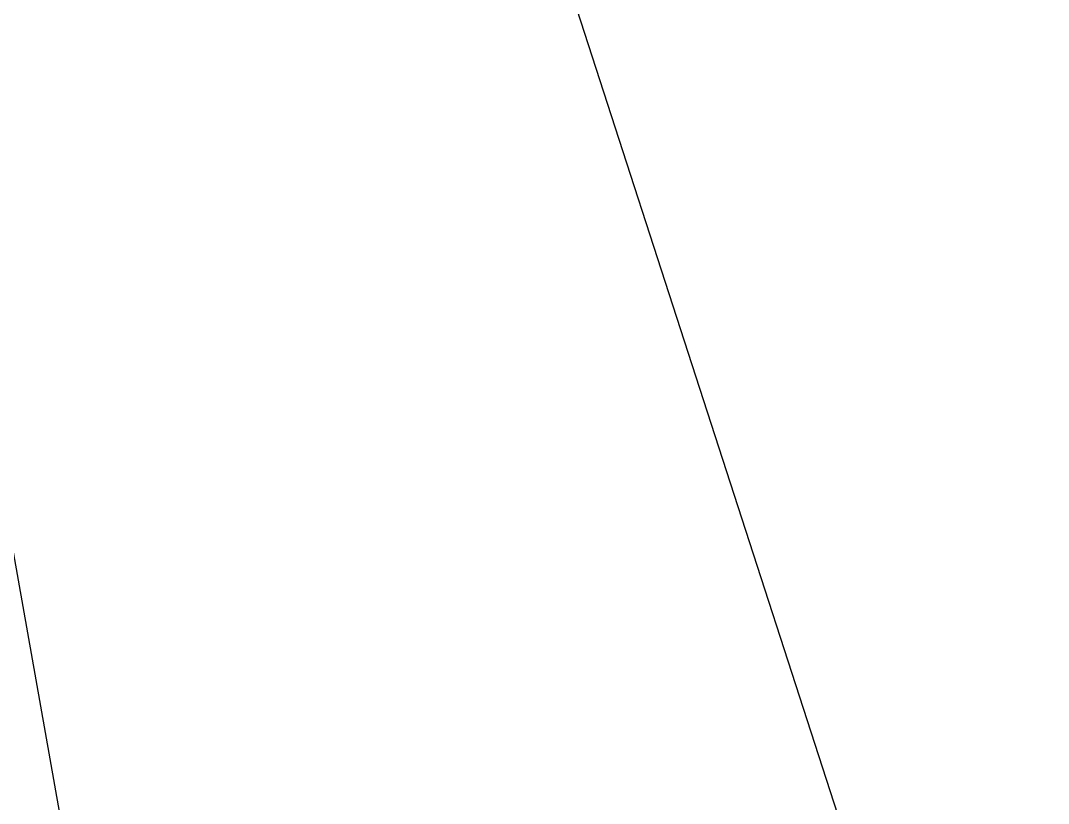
# Model space of a CAD drawing. Header units: millimetres. Extents: x -65527 to 8894748, y -37603 to 223697.
# Drawn here: x -29287.51 to -29281.71, y 101515.38 to 101519.8 of the extents above; entities that cross this region are included whole.
import ezdxf

# ---------------------------------------------------------------- set-up
doc = ezdxf.new("R2010")
doc.units = ezdxf.units.MM
doc.header["$LTSCALE"] = 10
doc.layers.add('АР_Колонны', color=5, linetype='Continuous', lineweight=30)
doc.layers.add('АР_Колонны Штрих', color=250, linetype='Continuous', lineweight=5)
doc.layers.add('Архитектура', color=251, linetype='Continuous')

# ---------------------------------------------------------------- blocks, each defined once
blk = doc.blocks.new('A$Cb1ac1438')
at = {"layer": 'АР_Колонны Штрих', "ltscale": 100}
h = blk.add_hatch(dxfattribs=at)
h.set_pattern_fill('ANSI35', color=256, scale=500, angle=-72.06454)
h.set_pattern_definition([(332.935457, (-256735.91, 917047.48), (56.87424, 111.311818), []), (332.935457, (-256708.7, 916963.39), (56.87424, 111.311818), [156.25, -31.25, 0, -31.25])])
h.paths.add_polyline_path([(173.2168, -6154.5286), (50.0387, -5773.967), (-330.5229, -5897.1452), (-207.3448, -6277.7068)])
at = {"layer": 'АР_Колонны', "ltscale": 100}
blk.add_lwpolyline([(50.0387, -5773.967), (173.2168, -6154.5286), (-207.3448, -6277.7068), (-330.5229, -5897.1452)], close=True, dxfattribs=at)

msp = doc.modelspace()

# ---------------------------------------------------------------- linework, layer by layer
at = {"layer": 'Архитектура', "lineweight": 25, "transparency": 33554684}
msp.add_lwpolyline([(-29281.9018, 101484.8958), (-29287.6862, 101517.5319, 0.523933), (-29288.1031, 101517.7884), (-29289.1836, 101517.5969), (-29296.2666, 101516.3415), (-29297.347, 101516.15, 0.523933), (-29297.6504, 101515.7659), (-29291.8661, 101483.1297, 0.414326)], format="xyb", dxfattribs=at)
msp.add_lwpolyline([(-29281.9018, 101484.8958), (-29287.6862, 101517.5319, 0.523933), (-29288.1031, 101517.7884), (-29289.1836, 101517.5969), (-29296.2666, 101516.3415), (-29297.347, 101516.15, 0.523933), (-29297.6504, 101515.7659), (-29291.8661, 101483.1297, 0.414326)], format="xyb", dxfattribs=at)
msp.add_lwpolyline([(-29281.9018, 101484.8958), (-29287.6862, 101517.5319, 0.523933), (-29288.1031, 101517.7884), (-29289.1836, 101517.5969), (-29296.2666, 101516.3415), (-29297.347, 101516.15, 0.523933), (-29297.6504, 101515.7659), (-29291.8661, 101483.1297, 0.414326)], format="xyb", dxfattribs=at)
msp.add_lwpolyline([(-29281.9018, 101484.8958), (-29287.6862, 101517.5319, 0.523933), (-29288.1031, 101517.7884), (-29289.1836, 101517.5969), (-29296.2666, 101516.3415), (-29297.347, 101516.15, 0.523933), (-29297.6504, 101515.7659), (-29291.8661, 101483.1297, 0.414326)], format="xyb", dxfattribs=at)
msp.add_lwpolyline([(-29281.9018, 101484.8958), (-29287.6862, 101517.5319, 0.523933), (-29288.1031, 101517.7884), (-29289.1836, 101517.5969), (-29296.2666, 101516.3415), (-29297.347, 101516.15, 0.523933), (-29297.6504, 101515.7659), (-29291.8661, 101483.1297, 0.414326)], format="xyb", dxfattribs=at)
msp.add_lwpolyline([(-29281.9018, 101484.8958), (-29287.6862, 101517.5319, 0.523933), (-29288.1031, 101517.7884), (-29289.1836, 101517.5969), (-29296.2666, 101516.3415), (-29297.347, 101516.15, 0.523933), (-29297.6504, 101515.7659), (-29291.8661, 101483.1297, 0.414326)], format="xyb", dxfattribs=at)
msp.add_lwpolyline([(-29281.9018, 101484.8958), (-29287.6862, 101517.5319, 0.523933), (-29288.1031, 101517.7884), (-29289.1836, 101517.5969), (-29296.2666, 101516.3415), (-29297.347, 101516.15, 0.523933), (-29297.6504, 101515.7659), (-29291.8661, 101483.1297, 0.414326)], format="xyb", dxfattribs=at)
msp.add_lwpolyline([(-29281.9018, 101484.8958), (-29287.6862, 101517.5319, 0.523933), (-29288.1031, 101517.7884), (-29289.1836, 101517.5969), (-29296.2666, 101516.3415), (-29297.347, 101516.15, 0.523933), (-29297.6504, 101515.7659), (-29291.8661, 101483.1297, 0.414326)], format="xyb", dxfattribs=at)
msp.add_lwpolyline([(-29281.9018, 101484.8958), (-29287.6862, 101517.5319, 0.523933), (-29288.1031, 101517.7884), (-29289.1836, 101517.5969), (-29296.2666, 101516.3415), (-29297.347, 101516.15, 0.523933), (-29297.6504, 101515.7659), (-29291.8661, 101483.1297, 0.414326)], format="xyb", dxfattribs=at)
msp.add_lwpolyline([(-29281.9018, 101484.8958), (-29287.6862, 101517.5319, 0.523933), (-29288.1031, 101517.7884), (-29289.1836, 101517.5969), (-29296.2666, 101516.3415), (-29297.347, 101516.15, 0.523933), (-29297.6504, 101515.7659), (-29291.8661, 101483.1297, 0.414326)], format="xyb", dxfattribs=at)
msp.add_lwpolyline([(-29281.9018, 101484.8958), (-29287.6862, 101517.5319, 0.523933), (-29288.1031, 101517.7884), (-29289.1836, 101517.5969), (-29296.2666, 101516.3415), (-29297.347, 101516.15, 0.523933), (-29297.6504, 101515.7659), (-29291.8661, 101483.1297, 0.414326)], format="xyb", dxfattribs=at)
msp.add_lwpolyline([(-29281.9018, 101484.8958), (-29287.6862, 101517.5319, 0.523933), (-29288.1031, 101517.7884), (-29289.1836, 101517.5969), (-29296.2666, 101516.3415), (-29297.347, 101516.15, 0.523933), (-29297.6504, 101515.7659), (-29291.8661, 101483.1297, 0.414326)], format="xyb", dxfattribs=at)
msp.add_lwpolyline([(-29281.9018, 101484.8958), (-29287.6862, 101517.5319, 0.523933), (-29288.1031, 101517.7884), (-29289.1836, 101517.5969), (-29296.2666, 101516.3415), (-29297.347, 101516.15, 0.523933), (-29297.6504, 101515.7659), (-29291.8661, 101483.1297, 0.414326)], format="xyb", dxfattribs=at)
msp.add_lwpolyline([(-29281.9018, 101484.8958), (-29287.6862, 101517.5319, 0.523933), (-29288.1031, 101517.7884), (-29289.1836, 101517.5969), (-29296.2666, 101516.3415), (-29297.347, 101516.15, 0.523933), (-29297.6504, 101515.7659), (-29291.8661, 101483.1297, 0.414326)], format="xyb", dxfattribs=at)
msp.add_lwpolyline([(-29281.9018, 101484.8958), (-29287.6862, 101517.5319, 0.523933), (-29288.1031, 101517.7884), (-29289.1836, 101517.5969), (-29296.2666, 101516.3415), (-29297.347, 101516.15, 0.523933), (-29297.6504, 101515.7659), (-29291.8661, 101483.1297, 0.414326)], format="xyb", dxfattribs=at)
msp.add_lwpolyline([(-29281.9018, 101484.8958), (-29287.6862, 101517.5319, 0.523933), (-29288.1031, 101517.7884), (-29289.1836, 101517.5969), (-29296.2666, 101516.3415), (-29297.347, 101516.15, 0.523933), (-29297.6504, 101515.7659), (-29291.8661, 101483.1297, 0.414326)], format="xyb", dxfattribs=at)
msp.add_lwpolyline([(-29281.9018, 101484.8958), (-29287.6862, 101517.5319, 0.523933), (-29288.1031, 101517.7884), (-29289.1836, 101517.5969), (-29296.2666, 101516.3415), (-29297.347, 101516.15, 0.523933), (-29297.6504, 101515.7659), (-29291.8661, 101483.1297, 0.414326)], format="xyb", dxfattribs=at)
msp.add_lwpolyline([(-29281.9018, 101484.8958), (-29287.6862, 101517.5319, 0.523933), (-29288.1031, 101517.7884), (-29289.1836, 101517.5969), (-29296.2666, 101516.3415), (-29297.347, 101516.15, 0.523933), (-29297.6504, 101515.7659), (-29291.8661, 101483.1297, 0.414326)], format="xyb", dxfattribs=at)
msp.add_lwpolyline([(-29281.9018, 101484.8958), (-29287.6862, 101517.5319, 0.523933), (-29288.1031, 101517.7884), (-29289.1836, 101517.5969), (-29296.2666, 101516.3415), (-29297.347, 101516.15, 0.523933), (-29297.6504, 101515.7659), (-29291.8661, 101483.1297, 0.414326)], format="xyb", dxfattribs=at)
msp.add_lwpolyline([(-29281.9018, 101484.8958), (-29287.6862, 101517.5319, 0.523933), (-29288.1031, 101517.7884), (-29289.1836, 101517.5969), (-29296.2666, 101516.3415), (-29297.347, 101516.15, 0.523933), (-29297.6504, 101515.7659), (-29291.8661, 101483.1297, 0.414326)], format="xyb", dxfattribs=at)
msp.add_lwpolyline([(-29281.9018, 101484.8958), (-29287.6862, 101517.5319, 0.523933), (-29288.1031, 101517.7884), (-29289.1836, 101517.5969), (-29296.2666, 101516.3415), (-29297.347, 101516.15, 0.523933), (-29297.6504, 101515.7659), (-29291.8661, 101483.1297, 0.414326)], format="xyb", dxfattribs=at)
msp.add_lwpolyline([(-29281.9018, 101484.8958), (-29287.6862, 101517.5319, 0.523933), (-29288.1031, 101517.7884), (-29289.1836, 101517.5969), (-29296.2666, 101516.3415), (-29297.347, 101516.15, 0.523933), (-29297.6504, 101515.7659), (-29291.8661, 101483.1297, 0.414326)], format="xyb", dxfattribs=at)
msp.add_lwpolyline([(-29281.9018, 101484.8958), (-29287.6862, 101517.5319, 0.523933), (-29288.1031, 101517.7884), (-29289.1836, 101517.5969), (-29296.2666, 101516.3415), (-29297.347, 101516.15, 0.523933), (-29297.6504, 101515.7659), (-29291.8661, 101483.1297, 0.414326)], format="xyb", dxfattribs=at)
msp.add_lwpolyline([(-29281.9018, 101484.8958), (-29287.6862, 101517.5319, 0.523933), (-29288.1031, 101517.7884), (-29289.1836, 101517.5969), (-29296.2666, 101516.3415), (-29297.347, 101516.15, 0.523933), (-29297.6504, 101515.7659), (-29291.8661, 101483.1297, 0.414326)], format="xyb", dxfattribs=at)
msp.add_lwpolyline([(-29281.9018, 101484.8958), (-29287.6862, 101517.5319, 0.523933), (-29288.1031, 101517.7884), (-29289.1836, 101517.5969), (-29296.2666, 101516.3415), (-29297.347, 101516.15, 0.523933), (-29297.6504, 101515.7659), (-29291.8661, 101483.1297, 0.414326)], format="xyb", dxfattribs=at)
msp.add_lwpolyline([(-29281.9018, 101484.8958), (-29287.6862, 101517.5319, 0.523933), (-29288.1031, 101517.7884), (-29289.1836, 101517.5969), (-29296.2666, 101516.3415), (-29297.347, 101516.15, 0.523933), (-29297.6504, 101515.7659), (-29291.8661, 101483.1297, 0.414326)], format="xyb", dxfattribs=at)
msp.add_lwpolyline([(-29281.9018, 101484.8958), (-29287.6862, 101517.5319, 0.523933), (-29288.1031, 101517.7884), (-29289.1836, 101517.5969), (-29296.2666, 101516.3415), (-29297.347, 101516.15, 0.523933), (-29297.6504, 101515.7659), (-29291.8661, 101483.1297, 0.414326)], format="xyb", dxfattribs=at)
msp.add_lwpolyline([(-29281.9018, 101484.8958), (-29287.6862, 101517.5319, 0.523933), (-29288.1031, 101517.7884), (-29289.1836, 101517.5969), (-29296.2666, 101516.3415), (-29297.347, 101516.15, 0.523933), (-29297.6504, 101515.7659), (-29291.8661, 101483.1297, 0.414326)], format="xyb", dxfattribs=at)
msp.add_lwpolyline([(-29281.9018, 101484.8958), (-29287.6862, 101517.5319, 0.523933), (-29288.1031, 101517.7884), (-29289.1836, 101517.5969), (-29296.2666, 101516.3415), (-29297.347, 101516.15, 0.523933), (-29297.6504, 101515.7659), (-29291.8661, 101483.1297, 0.414326)], format="xyb", dxfattribs=at)
msp.add_lwpolyline([(-29281.9018, 101484.8958), (-29287.6862, 101517.5319, 0.523933), (-29288.1031, 101517.7884), (-29289.1836, 101517.5969), (-29296.2666, 101516.3415), (-29297.347, 101516.15, 0.523933), (-29297.6504, 101515.7659), (-29291.8661, 101483.1297, 0.414326)], format="xyb", dxfattribs=at)
msp.add_lwpolyline([(-29281.9018, 101484.8958), (-29287.6862, 101517.5319, 0.523933), (-29288.1031, 101517.7884), (-29289.1836, 101517.5969), (-29296.2666, 101516.3415), (-29297.347, 101516.15, 0.523933), (-29297.6504, 101515.7659), (-29291.8661, 101483.1297, 0.414326)], format="xyb", dxfattribs=at)
msp.add_lwpolyline([(-29281.9018, 101484.8958), (-29287.6862, 101517.5319, 0.523933), (-29288.1031, 101517.7884), (-29289.1836, 101517.5969), (-29296.2666, 101516.3415), (-29297.347, 101516.15, 0.523933), (-29297.6504, 101515.7659), (-29291.8661, 101483.1297, 0.414326)], format="xyb", dxfattribs=at)
msp.add_lwpolyline([(-29281.9018, 101484.8958), (-29287.6862, 101517.5319, 0.523933), (-29288.1031, 101517.7884), (-29289.1836, 101517.5969), (-29296.2666, 101516.3415), (-29297.347, 101516.15, 0.523933), (-29297.6504, 101515.7659), (-29291.8661, 101483.1297, 0.414326)], format="xyb", dxfattribs=at)
msp.add_lwpolyline([(-29281.9018, 101484.8958), (-29287.6862, 101517.5319, 0.523933), (-29288.1031, 101517.7884), (-29289.1836, 101517.5969), (-29296.2666, 101516.3415), (-29297.347, 101516.15, 0.523933), (-29297.6504, 101515.7659), (-29291.8661, 101483.1297, 0.414326)], format="xyb", dxfattribs=at)
msp.add_lwpolyline([(-29281.9018, 101484.8958), (-29287.6862, 101517.5319, 0.523933), (-29288.1031, 101517.7884), (-29289.1836, 101517.5969), (-29296.2666, 101516.3415), (-29297.347, 101516.15, 0.523933), (-29297.6504, 101515.7659), (-29291.8661, 101483.1297, 0.414326)], format="xyb", dxfattribs=at)
msp.add_lwpolyline([(-29281.9018, 101484.8958), (-29287.6862, 101517.5319, 0.523933), (-29288.1031, 101517.7884), (-29289.1836, 101517.5969), (-29296.2666, 101516.3415), (-29297.347, 101516.15, 0.523933), (-29297.6504, 101515.7659), (-29291.8661, 101483.1297, 0.414326)], format="xyb", dxfattribs=at)
msp.add_lwpolyline([(-29281.9018, 101484.8958), (-29287.6862, 101517.5319, 0.523933), (-29288.1031, 101517.7884), (-29289.1836, 101517.5969), (-29296.2666, 101516.3415), (-29297.347, 101516.15, 0.523933), (-29297.6504, 101515.7659), (-29291.8661, 101483.1297, 0.414326)], format="xyb", dxfattribs=at)
msp.add_lwpolyline([(-29281.9018, 101484.8958), (-29287.6862, 101517.5319, 0.523933), (-29288.1031, 101517.7884), (-29289.1836, 101517.5969), (-29296.2666, 101516.3415), (-29297.347, 101516.15, 0.523933), (-29297.6504, 101515.7659), (-29291.8661, 101483.1297, 0.414326)], format="xyb", dxfattribs=at)
msp.add_lwpolyline([(-29281.9018, 101484.8958), (-29287.6862, 101517.5319, 0.523933), (-29288.1031, 101517.7884), (-29289.1836, 101517.5969), (-29296.2666, 101516.3415), (-29297.347, 101516.15, 0.523933), (-29297.6504, 101515.7659), (-29291.8661, 101483.1297, 0.414326)], format="xyb", dxfattribs=at)
msp.add_lwpolyline([(-29281.9018, 101484.8958), (-29287.6862, 101517.5319, 0.523933), (-29288.1031, 101517.7884), (-29289.1836, 101517.5969), (-29296.2666, 101516.3415), (-29297.347, 101516.15, 0.523933), (-29297.6504, 101515.7659), (-29291.8661, 101483.1297, 0.414326)], format="xyb", dxfattribs=at)
msp.add_lwpolyline([(-29281.9018, 101484.8958), (-29287.6862, 101517.5319, 0.523933), (-29288.1031, 101517.7884), (-29289.1836, 101517.5969), (-29296.2666, 101516.3415), (-29297.347, 101516.15, 0.523933), (-29297.6504, 101515.7659), (-29291.8661, 101483.1297, 0.414326)], format="xyb", dxfattribs=at)
msp.add_lwpolyline([(-29281.9018, 101484.8958), (-29287.6862, 101517.5319, 0.523933), (-29288.1031, 101517.7884), (-29289.1836, 101517.5969), (-29296.2666, 101516.3415), (-29297.347, 101516.15, 0.523933), (-29297.6504, 101515.7659), (-29291.8661, 101483.1297, 0.414326)], format="xyb", dxfattribs=at)
msp.add_lwpolyline([(-29281.9018, 101484.8958), (-29287.6862, 101517.5319, 0.523933), (-29288.1031, 101517.7884), (-29289.1836, 101517.5969), (-29296.2666, 101516.3415), (-29297.347, 101516.15, 0.523933), (-29297.6504, 101515.7659), (-29291.8661, 101483.1297, 0.414326)], format="xyb", dxfattribs=at)
msp.add_lwpolyline([(-29281.9018, 101484.8958), (-29287.6862, 101517.5319, 0.523933), (-29288.1031, 101517.7884), (-29289.1836, 101517.5969), (-29296.2666, 101516.3415), (-29297.347, 101516.15, 0.523933), (-29297.6504, 101515.7659), (-29291.8661, 101483.1297, 0.414326)], format="xyb", dxfattribs=at)
msp.add_lwpolyline([(-29281.9018, 101484.8958), (-29287.6862, 101517.5319, 0.523933), (-29288.1031, 101517.7884), (-29289.1836, 101517.5969), (-29296.2666, 101516.3415), (-29297.347, 101516.15, 0.523933), (-29297.6504, 101515.7659), (-29291.8661, 101483.1297, 0.414326)], format="xyb", dxfattribs=at)
msp.add_lwpolyline([(-29281.9018, 101484.8958), (-29287.6862, 101517.5319, 0.523933), (-29288.1031, 101517.7884), (-29289.1836, 101517.5969), (-29296.2666, 101516.3415), (-29297.347, 101516.15, 0.523933), (-29297.6504, 101515.7659), (-29291.8661, 101483.1297, 0.414326)], format="xyb", dxfattribs=at)
msp.add_lwpolyline([(-29281.9018, 101484.8958), (-29287.6862, 101517.5319, 0.523933), (-29288.1031, 101517.7884), (-29289.1836, 101517.5969), (-29296.2666, 101516.3415), (-29297.347, 101516.15, 0.523933), (-29297.6504, 101515.7659), (-29291.8661, 101483.1297, 0.414326)], format="xyb", dxfattribs=at)
msp.add_lwpolyline([(-29281.9018, 101484.8958), (-29287.6862, 101517.5319, 0.523933), (-29288.1031, 101517.7884), (-29289.1836, 101517.5969), (-29296.2666, 101516.3415), (-29297.347, 101516.15, 0.523933), (-29297.6504, 101515.7659), (-29291.8661, 101483.1297, 0.414326)], format="xyb", dxfattribs=at)
msp.add_lwpolyline([(-29281.9018, 101484.8958), (-29287.6862, 101517.5319, 0.523933), (-29288.1031, 101517.7884), (-29289.1836, 101517.5969), (-29296.2666, 101516.3415), (-29297.347, 101516.15, 0.523933), (-29297.6504, 101515.7659), (-29291.8661, 101483.1297, 0.414326)], format="xyb", dxfattribs=at)
msp.add_lwpolyline([(-29281.9018, 101484.8958), (-29287.6862, 101517.5319, 0.523933), (-29288.1031, 101517.7884), (-29289.1836, 101517.5969), (-29296.2666, 101516.3415), (-29297.347, 101516.15, 0.523933), (-29297.6504, 101515.7659), (-29291.8661, 101483.1297, 0.414326)], format="xyb", dxfattribs=at)
msp.add_lwpolyline([(-29281.9018, 101484.8958), (-29287.6862, 101517.5319, 0.523933), (-29288.1031, 101517.7884), (-29289.1836, 101517.5969), (-29296.2666, 101516.3415), (-29297.347, 101516.15, 0.523933), (-29297.6504, 101515.7659), (-29291.8661, 101483.1297, 0.414326)], format="xyb", dxfattribs=at)
msp.add_lwpolyline([(-29281.9018, 101484.8958), (-29287.6862, 101517.5319, 0.523933), (-29288.1031, 101517.7884), (-29289.1836, 101517.5969), (-29296.2666, 101516.3415), (-29297.347, 101516.15, 0.523933), (-29297.6504, 101515.7659), (-29291.8661, 101483.1297, 0.414326)], format="xyb", dxfattribs=at)
msp.add_lwpolyline([(-29281.9018, 101484.8958), (-29287.6862, 101517.5319, 0.523933), (-29288.1031, 101517.7884), (-29289.1836, 101517.5969), (-29296.2666, 101516.3415), (-29297.347, 101516.15, 0.523933), (-29297.6504, 101515.7659), (-29291.8661, 101483.1297, 0.414326)], format="xyb", dxfattribs=at)
msp.add_lwpolyline([(-29281.9018, 101484.8958), (-29287.6862, 101517.5319, 0.523933), (-29288.1031, 101517.7884), (-29289.1836, 101517.5969), (-29296.2666, 101516.3415), (-29297.347, 101516.15, 0.523933), (-29297.6504, 101515.7659), (-29291.8661, 101483.1297, 0.414326)], format="xyb", dxfattribs=at)
msp.add_lwpolyline([(-29281.9018, 101484.8958), (-29287.6862, 101517.5319, 0.523933), (-29288.1031, 101517.7884), (-29289.1836, 101517.5969), (-29296.2666, 101516.3415), (-29297.347, 101516.15, 0.523933), (-29297.6504, 101515.7659), (-29291.8661, 101483.1297, 0.414326)], format="xyb", dxfattribs=at)
msp.add_lwpolyline([(-29281.9018, 101484.8958), (-29287.6862, 101517.5319, 0.523933), (-29288.1031, 101517.7884), (-29289.1836, 101517.5969), (-29296.2666, 101516.3415), (-29297.347, 101516.15, 0.523933), (-29297.6504, 101515.7659), (-29291.8661, 101483.1297, 0.414326)], format="xyb", dxfattribs=at)
msp.add_lwpolyline([(-29281.9018, 101484.8958), (-29287.6862, 101517.5319, 0.523933), (-29288.1031, 101517.7884), (-29289.1836, 101517.5969), (-29296.2666, 101516.3415), (-29297.347, 101516.15, 0.523933), (-29297.6504, 101515.7659), (-29291.8661, 101483.1297, 0.414326)], format="xyb", dxfattribs=at)
msp.add_lwpolyline([(-29281.9018, 101484.8958), (-29287.6862, 101517.5319, 0.523933), (-29288.1031, 101517.7884), (-29289.1836, 101517.5969), (-29296.2666, 101516.3415), (-29297.347, 101516.15, 0.523933), (-29297.6504, 101515.7659), (-29291.8661, 101483.1297, 0.414326)], format="xyb", dxfattribs=at)
msp.add_lwpolyline([(-29281.9018, 101484.8958), (-29287.6862, 101517.5319, 0.523933), (-29288.1031, 101517.7884), (-29289.1836, 101517.5969), (-29296.2666, 101516.3415), (-29297.347, 101516.15, 0.523933), (-29297.6504, 101515.7659), (-29291.8661, 101483.1297, 0.414326)], format="xyb", dxfattribs=at)
msp.add_lwpolyline([(-29281.9018, 101484.8958), (-29287.6862, 101517.5319, 0.523933), (-29288.1031, 101517.7884), (-29289.1836, 101517.5969), (-29296.2666, 101516.3415), (-29297.347, 101516.15, 0.523933), (-29297.6504, 101515.7659), (-29291.8661, 101483.1297, 0.414326)], format="xyb", dxfattribs=at)
msp.add_lwpolyline([(-29281.9018, 101484.8958), (-29287.6862, 101517.5319, 0.523933), (-29288.1031, 101517.7884), (-29289.1836, 101517.5969), (-29296.2666, 101516.3415), (-29297.347, 101516.15, 0.523933), (-29297.6504, 101515.7659), (-29291.8661, 101483.1297, 0.414326)], format="xyb", dxfattribs=at)
msp.add_lwpolyline([(-29281.9018, 101484.8958), (-29287.6862, 101517.5319, 0.523933), (-29288.1031, 101517.7884), (-29289.1836, 101517.5969), (-29296.2666, 101516.3415), (-29297.347, 101516.15, 0.523933), (-29297.6504, 101515.7659), (-29291.8661, 101483.1297, 0.414326)], format="xyb", dxfattribs=at)
msp.add_lwpolyline([(-29281.9018, 101484.8958), (-29287.6862, 101517.5319, 0.523933), (-29288.1031, 101517.7884), (-29289.1836, 101517.5969), (-29296.2666, 101516.3415), (-29297.347, 101516.15, 0.523933), (-29297.6504, 101515.7659), (-29291.8661, 101483.1297, 0.414326)], format="xyb", dxfattribs=at)
msp.add_lwpolyline([(-29281.9018, 101484.8958), (-29287.6862, 101517.5319, 0.523933), (-29288.1031, 101517.7884), (-29289.1836, 101517.5969), (-29296.2666, 101516.3415), (-29297.347, 101516.15, 0.523933), (-29297.6504, 101515.7659), (-29291.8661, 101483.1297, 0.414326)], format="xyb", dxfattribs=at)
msp.add_lwpolyline([(-29281.9018, 101484.8958), (-29287.6862, 101517.5319, 0.523933), (-29288.1031, 101517.7884), (-29289.1836, 101517.5969), (-29296.2666, 101516.3415), (-29297.347, 101516.15, 0.523933), (-29297.6504, 101515.7659), (-29291.8661, 101483.1297, 0.414326)], format="xyb", dxfattribs=at)
msp.add_lwpolyline([(-29281.9018, 101484.8958), (-29287.6862, 101517.5319, 0.523933), (-29288.1031, 101517.7884), (-29289.1836, 101517.5969), (-29296.2666, 101516.3415), (-29297.347, 101516.15, 0.523933), (-29297.6504, 101515.7659), (-29291.8661, 101483.1297, 0.414326)], format="xyb", dxfattribs=at)
msp.add_lwpolyline([(-29281.9018, 101484.8958), (-29287.6862, 101517.5319, 0.523933), (-29288.1031, 101517.7884), (-29289.1836, 101517.5969), (-29296.2666, 101516.3415), (-29297.347, 101516.15, 0.523933), (-29297.6504, 101515.7659), (-29291.8661, 101483.1297, 0.414326)], format="xyb", dxfattribs=at)
msp.add_lwpolyline([(-29281.9018, 101484.8958), (-29287.6862, 101517.5319, 0.523933), (-29288.1031, 101517.7884), (-29289.1836, 101517.5969), (-29296.2666, 101516.3415), (-29297.347, 101516.15, 0.523933), (-29297.6504, 101515.7659), (-29291.8661, 101483.1297, 0.414326)], format="xyb", dxfattribs=at)
msp.add_lwpolyline([(-29281.9018, 101484.8958), (-29287.6862, 101517.5319, 0.523933), (-29288.1031, 101517.7884), (-29289.1836, 101517.5969), (-29296.2666, 101516.3415), (-29297.347, 101516.15, 0.523933), (-29297.6504, 101515.7659), (-29291.8661, 101483.1297, 0.414326)], format="xyb", dxfattribs=at)
msp.add_lwpolyline([(-29281.9018, 101484.8958), (-29287.6862, 101517.5319, 0.523933), (-29288.1031, 101517.7884), (-29289.1836, 101517.5969), (-29296.2666, 101516.3415), (-29297.347, 101516.15, 0.523933), (-29297.6504, 101515.7659), (-29291.8661, 101483.1297, 0.414326)], format="xyb", dxfattribs=at)
msp.add_lwpolyline([(-29281.9018, 101484.8958), (-29287.6862, 101517.5319, 0.523933), (-29288.1031, 101517.7884), (-29289.1836, 101517.5969), (-29296.2666, 101516.3415), (-29297.347, 101516.15, 0.523933), (-29297.6504, 101515.7659), (-29291.8661, 101483.1297, 0.414326)], format="xyb", dxfattribs=at)
msp.add_lwpolyline([(-29281.9018, 101484.8958), (-29287.6862, 101517.5319, 0.523933), (-29288.1031, 101517.7884), (-29289.1836, 101517.5969), (-29296.2666, 101516.3415), (-29297.347, 101516.15, 0.523933), (-29297.6504, 101515.7659), (-29291.8661, 101483.1297, 0.414326)], format="xyb", dxfattribs=at)
msp.add_lwpolyline([(-29281.9018, 101484.8958), (-29287.6862, 101517.5319, 0.523933), (-29288.1031, 101517.7884), (-29289.1836, 101517.5969), (-29296.2666, 101516.3415), (-29297.347, 101516.15, 0.523933), (-29297.6504, 101515.7659), (-29291.8661, 101483.1297, 0.414326)], format="xyb", dxfattribs=at)
msp.add_lwpolyline([(-29281.9018, 101484.8958), (-29287.6862, 101517.5319, 0.523933), (-29288.1031, 101517.7884), (-29289.1836, 101517.5969), (-29296.2666, 101516.3415), (-29297.347, 101516.15, 0.523933), (-29297.6504, 101515.7659), (-29291.8661, 101483.1297, 0.414326)], format="xyb", dxfattribs=at)
msp.add_lwpolyline([(-29281.9018, 101484.8958), (-29287.6862, 101517.5319, 0.523933), (-29288.1031, 101517.7884), (-29289.1836, 101517.5969), (-29296.2666, 101516.3415), (-29297.347, 101516.15, 0.523933), (-29297.6504, 101515.7659), (-29291.8661, 101483.1297, 0.414326)], format="xyb", dxfattribs=at)
msp.add_lwpolyline([(-29281.9018, 101484.8958), (-29287.6862, 101517.5319, 0.523933), (-29288.1031, 101517.7884), (-29289.1836, 101517.5969), (-29296.2666, 101516.3415), (-29297.347, 101516.15, 0.523933), (-29297.6504, 101515.7659), (-29291.8661, 101483.1297, 0.414326)], format="xyb", dxfattribs=at)
msp.add_lwpolyline([(-29281.9018, 101484.8958), (-29287.6862, 101517.5319, 0.523933), (-29288.1031, 101517.7884), (-29289.1836, 101517.5969), (-29296.2666, 101516.3415), (-29297.347, 101516.15, 0.523933), (-29297.6504, 101515.7659), (-29291.8661, 101483.1297, 0.414326)], format="xyb", dxfattribs=at)
msp.add_lwpolyline([(-29281.9018, 101484.8958), (-29287.6862, 101517.5319, 0.523933), (-29288.1031, 101517.7884), (-29289.1836, 101517.5969), (-29296.2666, 101516.3415), (-29297.347, 101516.15, 0.523933), (-29297.6504, 101515.7659), (-29291.8661, 101483.1297, 0.414326)], format="xyb", dxfattribs=at)
msp.add_lwpolyline([(-29281.9018, 101484.8958), (-29287.6862, 101517.5319, 0.523933), (-29288.1031, 101517.7884), (-29289.1836, 101517.5969), (-29296.2666, 101516.3415), (-29297.347, 101516.15, 0.523933), (-29297.6504, 101515.7659), (-29291.8661, 101483.1297, 0.414326)], format="xyb", dxfattribs=at)
msp.add_lwpolyline([(-29281.9018, 101484.8958), (-29287.6862, 101517.5319, 0.523933), (-29288.1031, 101517.7884), (-29289.1836, 101517.5969), (-29296.2666, 101516.3415), (-29297.347, 101516.15, 0.523933), (-29297.6504, 101515.7659), (-29291.8661, 101483.1297, 0.414326)], format="xyb", dxfattribs=at)
msp.add_lwpolyline([(-29281.9018, 101484.8958), (-29287.6862, 101517.5319, 0.523933), (-29288.1031, 101517.7884), (-29289.1836, 101517.5969), (-29296.2666, 101516.3415), (-29297.347, 101516.15, 0.523933), (-29297.6504, 101515.7659), (-29291.8661, 101483.1297, 0.414326)], format="xyb", dxfattribs=at)
msp.add_lwpolyline([(-29281.9018, 101484.8958), (-29287.6862, 101517.5319, 0.523933), (-29288.1031, 101517.7884), (-29289.1836, 101517.5969), (-29296.2666, 101516.3415), (-29297.347, 101516.15, 0.523933), (-29297.6504, 101515.7659), (-29291.8661, 101483.1297, 0.414326)], format="xyb", dxfattribs=at)
msp.add_lwpolyline([(-29281.9018, 101484.8958), (-29287.6862, 101517.5319, 0.523933), (-29288.1031, 101517.7884), (-29289.1836, 101517.5969), (-29296.2666, 101516.3415), (-29297.347, 101516.15, 0.523933), (-29297.6504, 101515.7659), (-29291.8661, 101483.1297, 0.414326)], format="xyb", dxfattribs=at)
msp.add_lwpolyline([(-29281.9018, 101484.8958), (-29287.6862, 101517.5319, 0.523933), (-29288.1031, 101517.7884), (-29289.1836, 101517.5969), (-29296.2666, 101516.3415), (-29297.347, 101516.15, 0.523933), (-29297.6504, 101515.7659), (-29291.8661, 101483.1297, 0.414326)], format="xyb", dxfattribs=at)
msp.add_lwpolyline([(-29281.9018, 101484.8958), (-29287.6862, 101517.5319, 0.523933), (-29288.1031, 101517.7884), (-29289.1836, 101517.5969), (-29296.2666, 101516.3415), (-29297.347, 101516.15, 0.523933), (-29297.6504, 101515.7659), (-29291.8661, 101483.1297, 0.414326)], format="xyb", dxfattribs=at)
msp.add_lwpolyline([(-29281.9018, 101484.8958), (-29287.6862, 101517.5319, 0.523933), (-29288.1031, 101517.7884), (-29289.1836, 101517.5969), (-29296.2666, 101516.3415), (-29297.347, 101516.15, 0.523933), (-29297.6504, 101515.7659), (-29291.8661, 101483.1297, 0.414326)], format="xyb", dxfattribs=at)
msp.add_lwpolyline([(-29281.9018, 101484.8958), (-29287.6862, 101517.5319, 0.523933), (-29288.1031, 101517.7884), (-29289.1836, 101517.5969), (-29296.2666, 101516.3415), (-29297.347, 101516.15, 0.523933), (-29297.6504, 101515.7659), (-29291.8661, 101483.1297, 0.414326)], format="xyb", dxfattribs=at)
msp.add_lwpolyline([(-29281.9018, 101484.8958), (-29287.6862, 101517.5319, 0.523933), (-29288.1031, 101517.7884), (-29289.1836, 101517.5969), (-29296.2666, 101516.3415), (-29297.347, 101516.15, 0.523933), (-29297.6504, 101515.7659), (-29291.8661, 101483.1297, 0.414326)], format="xyb", dxfattribs=at)
msp.add_lwpolyline([(-29281.9018, 101484.8958), (-29287.6862, 101517.5319, 0.523933), (-29288.1031, 101517.7884), (-29289.1836, 101517.5969), (-29296.2666, 101516.3415), (-29297.347, 101516.15, 0.523933), (-29297.6504, 101515.7659), (-29291.8661, 101483.1297, 0.414326)], format="xyb", dxfattribs=at)
msp.add_lwpolyline([(-29281.9018, 101484.8958), (-29287.6862, 101517.5319, 0.523933), (-29288.1031, 101517.7884), (-29289.1836, 101517.5969), (-29296.2666, 101516.3415), (-29297.347, 101516.15, 0.523933), (-29297.6504, 101515.7659), (-29291.8661, 101483.1297, 0.414326)], format="xyb", dxfattribs=at)
msp.add_lwpolyline([(-29281.9018, 101484.8958), (-29287.6862, 101517.5319, 0.523933), (-29288.1031, 101517.7884), (-29289.1836, 101517.5969), (-29296.2666, 101516.3415), (-29297.347, 101516.15, 0.523933), (-29297.6504, 101515.7659), (-29291.8661, 101483.1297, 0.414326)], format="xyb", dxfattribs=at)
msp.add_lwpolyline([(-29281.9018, 101484.8958), (-29287.6862, 101517.5319, 0.523933), (-29288.1031, 101517.7884), (-29289.1836, 101517.5969), (-29296.2666, 101516.3415), (-29297.347, 101516.15, 0.523933), (-29297.6504, 101515.7659), (-29291.8661, 101483.1297, 0.414326)], format="xyb", dxfattribs=at)
msp.add_lwpolyline([(-29281.9018, 101484.8958), (-29287.6862, 101517.5319, 0.523933), (-29288.1031, 101517.7884), (-29289.1836, 101517.5969), (-29296.2666, 101516.3415), (-29297.347, 101516.15, 0.523933), (-29297.6504, 101515.7659), (-29291.8661, 101483.1297, 0.414326)], format="xyb", dxfattribs=at)
msp.add_lwpolyline([(-29281.9018, 101484.8958), (-29287.6862, 101517.5319, 0.523933), (-29288.1031, 101517.7884), (-29289.1836, 101517.5969), (-29296.2666, 101516.3415), (-29297.347, 101516.15, 0.523933), (-29297.6504, 101515.7659), (-29291.8661, 101483.1297, 0.414326)], format="xyb", dxfattribs=at)
msp.add_lwpolyline([(-29281.9018, 101484.8958), (-29287.6862, 101517.5319, 0.523933), (-29288.1031, 101517.7884), (-29289.1836, 101517.5969), (-29296.2666, 101516.3415), (-29297.347, 101516.15, 0.523933), (-29297.6504, 101515.7659), (-29291.8661, 101483.1297, 0.414326)], format="xyb", dxfattribs=at)
msp.add_lwpolyline([(-29281.9018, 101484.8958), (-29287.6862, 101517.5319, 0.523933), (-29288.1031, 101517.7884), (-29289.1836, 101517.5969), (-29296.2666, 101516.3415), (-29297.347, 101516.15, 0.523933), (-29297.6504, 101515.7659), (-29291.8661, 101483.1297, 0.414326)], format="xyb", dxfattribs=at)
msp.add_lwpolyline([(-29281.9018, 101484.8958), (-29287.6862, 101517.5319, 0.523933), (-29288.1031, 101517.7884), (-29289.1836, 101517.5969), (-29296.2666, 101516.3415), (-29297.347, 101516.15, 0.523933), (-29297.6504, 101515.7659), (-29291.8661, 101483.1297, 0.414326)], format="xyb", dxfattribs=at)
msp.add_lwpolyline([(-29281.9018, 101484.8958), (-29287.6862, 101517.5319, 0.523933), (-29288.1031, 101517.7884), (-29289.1836, 101517.5969), (-29296.2666, 101516.3415), (-29297.347, 101516.15, 0.523933), (-29297.6504, 101515.7659), (-29291.8661, 101483.1297, 0.414326)], format="xyb", dxfattribs=at)
msp.add_lwpolyline([(-29281.9018, 101484.8958), (-29287.6862, 101517.5319, 0.523933), (-29288.1031, 101517.7884), (-29289.1836, 101517.5969), (-29296.2666, 101516.3415), (-29297.347, 101516.15, 0.523933), (-29297.6504, 101515.7659), (-29291.8661, 101483.1297, 0.414326)], format="xyb", dxfattribs=at)
msp.add_lwpolyline([(-29281.9018, 101484.8958), (-29287.6862, 101517.5319, 0.523933), (-29288.1031, 101517.7884), (-29289.1836, 101517.5969), (-29296.2666, 101516.3415), (-29297.347, 101516.15, 0.523933), (-29297.6504, 101515.7659), (-29291.8661, 101483.1297, 0.414326)], format="xyb", dxfattribs=at)
msp.add_lwpolyline([(-29281.9018, 101484.8958), (-29287.6862, 101517.5319, 0.523933), (-29288.1031, 101517.7884), (-29289.1836, 101517.5969), (-29296.2666, 101516.3415), (-29297.347, 101516.15, 0.523933), (-29297.6504, 101515.7659), (-29291.8661, 101483.1297, 0.414326)], format="xyb", dxfattribs=at)
msp.add_lwpolyline([(-29281.9018, 101484.8958), (-29287.6862, 101517.5319, 0.523933), (-29288.1031, 101517.7884), (-29289.1836, 101517.5969), (-29296.2666, 101516.3415), (-29297.347, 101516.15, 0.523933), (-29297.6504, 101515.7659), (-29291.8661, 101483.1297, 0.414326)], format="xyb", dxfattribs=at)
msp.add_lwpolyline([(-29281.9018, 101484.8958), (-29287.6862, 101517.5319, 0.523933), (-29288.1031, 101517.7884), (-29289.1836, 101517.5969), (-29296.2666, 101516.3415), (-29297.347, 101516.15, 0.523933), (-29297.6504, 101515.7659), (-29291.8661, 101483.1297, 0.414326)], format="xyb", dxfattribs=at)
msp.add_lwpolyline([(-29281.9018, 101484.8958), (-29287.6862, 101517.5319, 0.523933), (-29288.1031, 101517.7884), (-29289.1836, 101517.5969), (-29296.2666, 101516.3415), (-29297.347, 101516.15, 0.523933), (-29297.6504, 101515.7659), (-29291.8661, 101483.1297, 0.414326)], format="xyb", dxfattribs=at)
msp.add_lwpolyline([(-29281.9018, 101484.8958), (-29287.6862, 101517.5319, 0.523933), (-29288.1031, 101517.7884), (-29289.1836, 101517.5969), (-29296.2666, 101516.3415), (-29297.347, 101516.15, 0.523933), (-29297.6504, 101515.7659), (-29291.8661, 101483.1297, 0.414326)], format="xyb", dxfattribs=at)
msp.add_lwpolyline([(-29281.9018, 101484.8958), (-29287.6862, 101517.5319, 0.523933), (-29288.1031, 101517.7884), (-29289.1836, 101517.5969), (-29296.2666, 101516.3415), (-29297.347, 101516.15, 0.523933), (-29297.6504, 101515.7659), (-29291.8661, 101483.1297, 0.414326)], format="xyb", dxfattribs=at)
msp.add_lwpolyline([(-29281.9018, 101484.8958), (-29287.6862, 101517.5319, 0.523933), (-29288.1031, 101517.7884), (-29289.1836, 101517.5969), (-29296.2666, 101516.3415), (-29297.347, 101516.15, 0.523933), (-29297.6504, 101515.7659), (-29291.8661, 101483.1297, 0.414326)], format="xyb", dxfattribs=at)
msp.add_lwpolyline([(-29281.9018, 101484.8958), (-29287.6862, 101517.5319, 0.523933), (-29288.1031, 101517.7884), (-29289.1836, 101517.5969), (-29296.2666, 101516.3415), (-29297.347, 101516.15, 0.523933), (-29297.6504, 101515.7659), (-29291.8661, 101483.1297, 0.414326)], format="xyb", dxfattribs=at)
msp.add_lwpolyline([(-29281.9018, 101484.8958), (-29287.6862, 101517.5319, 0.523933), (-29288.1031, 101517.7884), (-29289.1836, 101517.5969), (-29296.2666, 101516.3415), (-29297.347, 101516.15, 0.523933), (-29297.6504, 101515.7659), (-29291.8661, 101483.1297, 0.414326)], format="xyb", dxfattribs=at)
msp.add_lwpolyline([(-29281.9018, 101484.8958), (-29287.6862, 101517.5319, 0.523933), (-29288.1031, 101517.7884), (-29289.1836, 101517.5969), (-29296.2666, 101516.3415), (-29297.347, 101516.15, 0.523933), (-29297.6504, 101515.7659), (-29291.8661, 101483.1297, 0.414326)], format="xyb", dxfattribs=at)
msp.add_lwpolyline([(-29281.9018, 101484.8958), (-29287.6862, 101517.5319, 0.523933), (-29288.1031, 101517.7884), (-29289.1836, 101517.5969), (-29296.2666, 101516.3415), (-29297.347, 101516.15, 0.523933), (-29297.6504, 101515.7659), (-29291.8661, 101483.1297, 0.414326)], format="xyb", dxfattribs=at)
msp.add_lwpolyline([(-29281.9018, 101484.8958), (-29287.6862, 101517.5319, 0.523933), (-29288.1031, 101517.7884), (-29289.1836, 101517.5969), (-29296.2666, 101516.3415), (-29297.347, 101516.15, 0.523933), (-29297.6504, 101515.7659), (-29291.8661, 101483.1297, 0.414326)], format="xyb", dxfattribs=at)
msp.add_lwpolyline([(-29281.9018, 101484.8958), (-29287.6862, 101517.5319, 0.523933), (-29288.1031, 101517.7884), (-29289.1836, 101517.5969), (-29296.2666, 101516.3415), (-29297.347, 101516.15, 0.523933), (-29297.6504, 101515.7659), (-29291.8661, 101483.1297, 0.414326)], format="xyb", dxfattribs=at)
msp.add_lwpolyline([(-29281.9018, 101484.8958), (-29287.6862, 101517.5319, 0.523933), (-29288.1031, 101517.7884), (-29289.1836, 101517.5969), (-29296.2666, 101516.3415), (-29297.347, 101516.15, 0.523933), (-29297.6504, 101515.7659), (-29291.8661, 101483.1297, 0.414326)], format="xyb", dxfattribs=at)
msp.add_lwpolyline([(-29281.9018, 101484.8958), (-29287.6862, 101517.5319, 0.523933), (-29288.1031, 101517.7884), (-29289.1836, 101517.5969), (-29296.2666, 101516.3415), (-29297.347, 101516.15, 0.523933), (-29297.6504, 101515.7659), (-29291.8661, 101483.1297, 0.414326)], format="xyb", dxfattribs=at)
msp.add_lwpolyline([(-29281.9018, 101484.8958), (-29287.6862, 101517.5319, 0.523933), (-29288.1031, 101517.7884), (-29289.1836, 101517.5969), (-29296.2666, 101516.3415), (-29297.347, 101516.15, 0.523933), (-29297.6504, 101515.7659), (-29291.8661, 101483.1297, 0.414326)], format="xyb", dxfattribs=at)
msp.add_lwpolyline([(-29281.9018, 101484.8958), (-29287.6862, 101517.5319, 0.523933), (-29288.1031, 101517.7884), (-29289.1836, 101517.5969), (-29296.2666, 101516.3415), (-29297.347, 101516.15, 0.523933), (-29297.6504, 101515.7659), (-29291.8661, 101483.1297, 0.414326)], format="xyb", dxfattribs=at)
msp.add_lwpolyline([(-29281.9018, 101484.8958), (-29287.6862, 101517.5319, 0.523933), (-29288.1031, 101517.7884), (-29289.1836, 101517.5969), (-29296.2666, 101516.3415), (-29297.347, 101516.15, 0.523933), (-29297.6504, 101515.7659), (-29291.8661, 101483.1297, 0.414326)], format="xyb", dxfattribs=at)
msp.add_lwpolyline([(-29281.9018, 101484.8958), (-29287.6862, 101517.5319, 0.523933), (-29288.1031, 101517.7884), (-29289.1836, 101517.5969), (-29296.2666, 101516.3415), (-29297.347, 101516.15, 0.523933), (-29297.6504, 101515.7659), (-29291.8661, 101483.1297, 0.414326)], format="xyb", dxfattribs=at)
msp.add_lwpolyline([(-29281.9018, 101484.8958), (-29287.6862, 101517.5319, 0.523933), (-29288.1031, 101517.7884), (-29289.1836, 101517.5969), (-29296.2666, 101516.3415), (-29297.347, 101516.15, 0.523933), (-29297.6504, 101515.7659), (-29291.8661, 101483.1297, 0.414326)], format="xyb", dxfattribs=at)
msp.add_lwpolyline([(-29281.9018, 101484.8958), (-29287.6862, 101517.5319, 0.523933), (-29288.1031, 101517.7884), (-29289.1836, 101517.5969), (-29296.2666, 101516.3415), (-29297.347, 101516.15, 0.523933), (-29297.6504, 101515.7659), (-29291.8661, 101483.1297, 0.414326)], format="xyb", dxfattribs=at)
msp.add_lwpolyline([(-29281.9018, 101484.8958), (-29287.6862, 101517.5319, 0.523933), (-29288.1031, 101517.7884), (-29289.1836, 101517.5969), (-29296.2666, 101516.3415), (-29297.347, 101516.15, 0.523933), (-29297.6504, 101515.7659), (-29291.8661, 101483.1297, 0.414326)], format="xyb", dxfattribs=at)
msp.add_lwpolyline([(-29281.9018, 101484.8958), (-29287.6862, 101517.5319, 0.523933), (-29288.1031, 101517.7884), (-29289.1836, 101517.5969), (-29296.2666, 101516.3415), (-29297.347, 101516.15, 0.523933), (-29297.6504, 101515.7659), (-29291.8661, 101483.1297, 0.414326)], format="xyb", dxfattribs=at)
msp.add_lwpolyline([(-29281.9018, 101484.8958), (-29287.6862, 101517.5319, 0.523933), (-29288.1031, 101517.7884), (-29289.1836, 101517.5969), (-29296.2666, 101516.3415), (-29297.347, 101516.15, 0.523933), (-29297.6504, 101515.7659), (-29291.8661, 101483.1297, 0.414326)], format="xyb", dxfattribs=at)
msp.add_lwpolyline([(-29281.9018, 101484.8958), (-29287.6862, 101517.5319, 0.523933), (-29288.1031, 101517.7884), (-29289.1836, 101517.5969), (-29296.2666, 101516.3415), (-29297.347, 101516.15, 0.523933), (-29297.6504, 101515.7659), (-29291.8661, 101483.1297, 0.414326)], format="xyb", dxfattribs=at)
msp.add_lwpolyline([(-29281.9018, 101484.8958), (-29287.6862, 101517.5319, 0.523933), (-29288.1031, 101517.7884), (-29289.1836, 101517.5969), (-29296.2666, 101516.3415), (-29297.347, 101516.15, 0.523933), (-29297.6504, 101515.7659), (-29291.8661, 101483.1297, 0.414326)], format="xyb", dxfattribs=at)
msp.add_lwpolyline([(-29281.9018, 101484.8958), (-29287.6862, 101517.5319, 0.523933), (-29288.1031, 101517.7884), (-29289.1836, 101517.5969), (-29296.2666, 101516.3415), (-29297.347, 101516.15, 0.523933), (-29297.6504, 101515.7659), (-29291.8661, 101483.1297, 0.414326)], format="xyb", dxfattribs=at)
msp.add_lwpolyline([(-29281.9018, 101484.8958), (-29287.6862, 101517.5319, 0.523933), (-29288.1031, 101517.7884), (-29289.1836, 101517.5969), (-29296.2666, 101516.3415), (-29297.347, 101516.15, 0.523933), (-29297.6504, 101515.7659), (-29291.8661, 101483.1297, 0.414326)], format="xyb", dxfattribs=at)
msp.add_lwpolyline([(-29281.9018, 101484.8958), (-29287.6862, 101517.5319, 0.523933), (-29288.1031, 101517.7884), (-29289.1836, 101517.5969), (-29296.2666, 101516.3415), (-29297.347, 101516.15, 0.523933), (-29297.6504, 101515.7659), (-29291.8661, 101483.1297, 0.414326)], format="xyb", dxfattribs=at)
msp.add_lwpolyline([(-29281.9018, 101484.8958), (-29287.6862, 101517.5319, 0.523933), (-29288.1031, 101517.7884), (-29289.1836, 101517.5969), (-29296.2666, 101516.3415), (-29297.347, 101516.15, 0.523933), (-29297.6504, 101515.7659), (-29291.8661, 101483.1297, 0.414326)], format="xyb", dxfattribs=at)
msp.add_lwpolyline([(-29281.9018, 101484.8958), (-29287.6862, 101517.5319, 0.523933), (-29288.1031, 101517.7884), (-29289.1836, 101517.5969), (-29296.2666, 101516.3415), (-29297.347, 101516.15, 0.523933), (-29297.6504, 101515.7659), (-29291.8661, 101483.1297, 0.414326)], format="xyb", dxfattribs=at)
msp.add_lwpolyline([(-29281.9018, 101484.8958), (-29287.6862, 101517.5319, 0.523933), (-29288.1031, 101517.7884), (-29289.1836, 101517.5969), (-29296.2666, 101516.3415), (-29297.347, 101516.15, 0.523933), (-29297.6504, 101515.7659), (-29291.8661, 101483.1297, 0.414326)], format="xyb", dxfattribs=at)
msp.add_lwpolyline([(-29281.9018, 101484.8958), (-29287.6862, 101517.5319, 0.523933), (-29288.1031, 101517.7884), (-29289.1836, 101517.5969), (-29296.2666, 101516.3415), (-29297.347, 101516.15, 0.523933), (-29297.6504, 101515.7659), (-29291.8661, 101483.1297, 0.414326)], format="xyb", dxfattribs=at)
msp.add_lwpolyline([(-29281.9018, 101484.8958), (-29287.6862, 101517.5319, 0.523933), (-29288.1031, 101517.7884), (-29289.1836, 101517.5969), (-29296.2666, 101516.3415), (-29297.347, 101516.15, 0.523933), (-29297.6504, 101515.7659), (-29291.8661, 101483.1297, 0.414326)], format="xyb", dxfattribs=at)
msp.add_lwpolyline([(-29281.9018, 101484.8958), (-29287.6862, 101517.5319, 0.523933), (-29288.1031, 101517.7884), (-29289.1836, 101517.5969), (-29296.2666, 101516.3415), (-29297.347, 101516.15, 0.523933), (-29297.6504, 101515.7659), (-29291.8661, 101483.1297, 0.414326)], format="xyb", dxfattribs=at)
msp.add_lwpolyline([(-29281.9018, 101484.8958), (-29287.6862, 101517.5319, 0.523933), (-29288.1031, 101517.7884), (-29289.1836, 101517.5969), (-29296.2666, 101516.3415), (-29297.347, 101516.15, 0.523933), (-29297.6504, 101515.7659), (-29291.8661, 101483.1297, 0.414326)], format="xyb", dxfattribs=at)
msp.add_lwpolyline([(-29281.9018, 101484.8958), (-29287.6862, 101517.5319, 0.523933), (-29288.1031, 101517.7884), (-29289.1836, 101517.5969), (-29296.2666, 101516.3415), (-29297.347, 101516.15, 0.523933), (-29297.6504, 101515.7659), (-29291.8661, 101483.1297, 0.414326)], format="xyb", dxfattribs=at)
msp.add_lwpolyline([(-29281.9018, 101484.8958), (-29287.6862, 101517.5319, 0.523933), (-29288.1031, 101517.7884), (-29289.1836, 101517.5969), (-29296.2666, 101516.3415), (-29297.347, 101516.15, 0.523933), (-29297.6504, 101515.7659), (-29291.8661, 101483.1297, 0.414326)], format="xyb", dxfattribs=at)
msp.add_lwpolyline([(-29281.9018, 101484.8958), (-29287.6862, 101517.5319, 0.523933), (-29288.1031, 101517.7884), (-29289.1836, 101517.5969), (-29296.2666, 101516.3415), (-29297.347, 101516.15, 0.523933), (-29297.6504, 101515.7659), (-29291.8661, 101483.1297, 0.414326)], format="xyb", dxfattribs=at)
msp.add_lwpolyline([(-29281.9018, 101484.8958), (-29287.6862, 101517.5319, 0.523933), (-29288.1031, 101517.7884), (-29289.1836, 101517.5969), (-29296.2666, 101516.3415), (-29297.347, 101516.15, 0.523933), (-29297.6504, 101515.7659), (-29291.8661, 101483.1297, 0.414326)], format="xyb", dxfattribs=at)
msp.add_lwpolyline([(-29281.9018, 101484.8958), (-29287.6862, 101517.5319, 0.523933), (-29288.1031, 101517.7884), (-29289.1836, 101517.5969), (-29296.2666, 101516.3415), (-29297.347, 101516.15, 0.523933), (-29297.6504, 101515.7659), (-29291.8661, 101483.1297, 0.414326)], format="xyb", dxfattribs=at)
msp.add_lwpolyline([(-29281.9018, 101484.8958), (-29287.6862, 101517.5319, 0.523933), (-29288.1031, 101517.7884), (-29289.1836, 101517.5969), (-29296.2666, 101516.3415), (-29297.347, 101516.15, 0.523933), (-29297.6504, 101515.7659), (-29291.8661, 101483.1297, 0.414326)], format="xyb", dxfattribs=at)
msp.add_lwpolyline([(-29281.9018, 101484.8958), (-29287.6862, 101517.5319, 0.523933), (-29288.1031, 101517.7884), (-29289.1836, 101517.5969), (-29296.2666, 101516.3415), (-29297.347, 101516.15, 0.523933), (-29297.6504, 101515.7659), (-29291.8661, 101483.1297, 0.414326)], format="xyb", dxfattribs=at)
msp.add_lwpolyline([(-29281.9018, 101484.8958), (-29287.6862, 101517.5319, 0.523933), (-29288.1031, 101517.7884), (-29289.1836, 101517.5969), (-29296.2666, 101516.3415), (-29297.347, 101516.15, 0.523933), (-29297.6504, 101515.7659), (-29291.8661, 101483.1297, 0.414326)], format="xyb", dxfattribs=at)
msp.add_lwpolyline([(-29281.9018, 101484.8958), (-29287.6862, 101517.5319, 0.523933), (-29288.1031, 101517.7884), (-29289.1836, 101517.5969), (-29296.2666, 101516.3415), (-29297.347, 101516.15, 0.523933), (-29297.6504, 101515.7659), (-29291.8661, 101483.1297, 0.414326)], format="xyb", dxfattribs=at)
msp.add_lwpolyline([(-29281.9018, 101484.8958), (-29287.6862, 101517.5319, 0.523933), (-29288.1031, 101517.7884), (-29289.1836, 101517.5969), (-29296.2666, 101516.3415), (-29297.347, 101516.15, 0.523933), (-29297.6504, 101515.7659), (-29291.8661, 101483.1297, 0.414326)], format="xyb", dxfattribs=at)
msp.add_lwpolyline([(-29281.9018, 101484.8958), (-29287.6862, 101517.5319, 0.523933), (-29288.1031, 101517.7884), (-29289.1836, 101517.5969), (-29296.2666, 101516.3415), (-29297.347, 101516.15, 0.523933), (-29297.6504, 101515.7659), (-29291.8661, 101483.1297, 0.414326)], format="xyb", dxfattribs=at)
msp.add_lwpolyline([(-29281.9018, 101484.8958), (-29287.6862, 101517.5319, 0.523933), (-29288.1031, 101517.7884), (-29289.1836, 101517.5969), (-29296.2666, 101516.3415), (-29297.347, 101516.15, 0.523933), (-29297.6504, 101515.7659), (-29291.8661, 101483.1297, 0.414326)], format="xyb", dxfattribs=at)
msp.add_lwpolyline([(-29281.9018, 101484.8958), (-29287.6862, 101517.5319, 0.523933), (-29288.1031, 101517.7884), (-29289.1836, 101517.5969), (-29296.2666, 101516.3415), (-29297.347, 101516.15, 0.523933), (-29297.6504, 101515.7659), (-29291.8661, 101483.1297, 0.414326)], format="xyb", dxfattribs=at)
msp.add_lwpolyline([(-29281.9018, 101484.8958), (-29287.6862, 101517.5319, 0.523933), (-29288.1031, 101517.7884), (-29289.1836, 101517.5969), (-29296.2666, 101516.3415), (-29297.347, 101516.15, 0.523933), (-29297.6504, 101515.7659), (-29291.8661, 101483.1297, 0.414326)], format="xyb", dxfattribs=at)
msp.add_lwpolyline([(-29281.9018, 101484.8958), (-29287.6862, 101517.5319, 0.523933), (-29288.1031, 101517.7884), (-29289.1836, 101517.5969), (-29296.2666, 101516.3415), (-29297.347, 101516.15, 0.523933), (-29297.6504, 101515.7659), (-29291.8661, 101483.1297, 0.414326)], format="xyb", dxfattribs=at)
msp.add_lwpolyline([(-29281.9018, 101484.8958), (-29287.6862, 101517.5319, 0.523933), (-29288.1031, 101517.7884), (-29289.1836, 101517.5969), (-29296.2666, 101516.3415), (-29297.347, 101516.15, 0.523933), (-29297.6504, 101515.7659), (-29291.8661, 101483.1297, 0.414326)], format="xyb", dxfattribs=at)
msp.add_lwpolyline([(-29281.9018, 101484.8958), (-29287.6862, 101517.5319, 0.523933), (-29288.1031, 101517.7884), (-29289.1836, 101517.5969), (-29296.2666, 101516.3415), (-29297.347, 101516.15, 0.523933), (-29297.6504, 101515.7659), (-29291.8661, 101483.1297, 0.414326)], format="xyb", dxfattribs=at)
msp.add_lwpolyline([(-29281.9018, 101484.8958), (-29287.6862, 101517.5319, 0.523933), (-29288.1031, 101517.7884), (-29289.1836, 101517.5969), (-29296.2666, 101516.3415), (-29297.347, 101516.15, 0.523933), (-29297.6504, 101515.7659), (-29291.8661, 101483.1297, 0.414326)], format="xyb", dxfattribs=at)
msp.add_lwpolyline([(-29281.9018, 101484.8958), (-29287.6862, 101517.5319, 0.523933), (-29288.1031, 101517.7884), (-29289.1836, 101517.5969), (-29296.2666, 101516.3415), (-29297.347, 101516.15, 0.523933), (-29297.6504, 101515.7659), (-29291.8661, 101483.1297, 0.414326)], format="xyb", dxfattribs=at)
msp.add_lwpolyline([(-29281.9018, 101484.8958), (-29287.6862, 101517.5319, 0.523933), (-29288.1031, 101517.7884), (-29289.1836, 101517.5969), (-29296.2666, 101516.3415), (-29297.347, 101516.15, 0.523933), (-29297.6504, 101515.7659), (-29291.8661, 101483.1297, 0.414326)], format="xyb", dxfattribs=at)
msp.add_lwpolyline([(-29281.9018, 101484.8958), (-29287.6862, 101517.5319, 0.523933), (-29288.1031, 101517.7884), (-29289.1836, 101517.5969), (-29296.2666, 101516.3415), (-29297.347, 101516.15, 0.523933), (-29297.6504, 101515.7659), (-29291.8661, 101483.1297, 0.414326)], format="xyb", dxfattribs=at)
msp.add_lwpolyline([(-29281.9018, 101484.8958), (-29287.6862, 101517.5319, 0.523933), (-29288.1031, 101517.7884), (-29289.1836, 101517.5969), (-29296.2666, 101516.3415), (-29297.347, 101516.15, 0.523933), (-29297.6504, 101515.7659), (-29291.8661, 101483.1297, 0.414326)], format="xyb", dxfattribs=at)
msp.add_lwpolyline([(-29281.9018, 101484.8958), (-29287.6862, 101517.5319, 0.523933), (-29288.1031, 101517.7884), (-29289.1836, 101517.5969), (-29296.2666, 101516.3415), (-29297.347, 101516.15, 0.523933), (-29297.6504, 101515.7659), (-29291.8661, 101483.1297, 0.414326)], format="xyb", dxfattribs=at)
msp.add_lwpolyline([(-29281.9018, 101484.8958), (-29287.6862, 101517.5319, 0.523933), (-29288.1031, 101517.7884), (-29289.1836, 101517.5969), (-29296.2666, 101516.3415), (-29297.347, 101516.15, 0.523933), (-29297.6504, 101515.7659), (-29291.8661, 101483.1297, 0.414326)], format="xyb", dxfattribs=at)
msp.add_lwpolyline([(-29281.9018, 101484.8958), (-29287.6862, 101517.5319, 0.523933), (-29288.1031, 101517.7884), (-29289.1836, 101517.5969), (-29296.2666, 101516.3415), (-29297.347, 101516.15, 0.523933), (-29297.6504, 101515.7659), (-29291.8661, 101483.1297, 0.414326)], format="xyb", dxfattribs=at)
msp.add_lwpolyline([(-29281.9018, 101484.8958), (-29287.6862, 101517.5319, 0.523933), (-29288.1031, 101517.7884), (-29289.1836, 101517.5969), (-29296.2666, 101516.3415), (-29297.347, 101516.15, 0.523933), (-29297.6504, 101515.7659), (-29291.8661, 101483.1297, 0.414326)], format="xyb", dxfattribs=at)
msp.add_lwpolyline([(-29281.9018, 101484.8958), (-29287.6862, 101517.5319, 0.523933), (-29288.1031, 101517.7884), (-29289.1836, 101517.5969), (-29296.2666, 101516.3415), (-29297.347, 101516.15, 0.523933), (-29297.6504, 101515.7659), (-29291.8661, 101483.1297, 0.414326)], format="xyb", dxfattribs=at)
msp.add_lwpolyline([(-29281.9018, 101484.8958), (-29287.6862, 101517.5319, 0.523933), (-29288.1031, 101517.7884), (-29289.1836, 101517.5969), (-29296.2666, 101516.3415), (-29297.347, 101516.15, 0.523933), (-29297.6504, 101515.7659), (-29291.8661, 101483.1297, 0.414326)], format="xyb", dxfattribs=at)
msp.add_lwpolyline([(-29281.9018, 101484.8958), (-29287.6862, 101517.5319, 0.523933), (-29288.1031, 101517.7884), (-29289.1836, 101517.5969), (-29296.2666, 101516.3415), (-29297.347, 101516.15, 0.523933), (-29297.6504, 101515.7659), (-29291.8661, 101483.1297, 0.414326)], format="xyb", dxfattribs=at)
msp.add_lwpolyline([(-29281.9018, 101484.8958), (-29287.6862, 101517.5319, 0.523933), (-29288.1031, 101517.7884), (-29289.1836, 101517.5969), (-29296.2666, 101516.3415), (-29297.347, 101516.15, 0.523933), (-29297.6504, 101515.7659), (-29291.8661, 101483.1297, 0.414326)], format="xyb", dxfattribs=at)
msp.add_lwpolyline([(-29281.9018, 101484.8958), (-29287.6862, 101517.5319, 0.523933), (-29288.1031, 101517.7884), (-29289.1836, 101517.5969), (-29296.2666, 101516.3415), (-29297.347, 101516.15, 0.523933), (-29297.6504, 101515.7659), (-29291.8661, 101483.1297, 0.414326)], format="xyb", dxfattribs=at)
msp.add_lwpolyline([(-29281.9018, 101484.8958), (-29287.6862, 101517.5319, 0.523933), (-29288.1031, 101517.7884), (-29289.1836, 101517.5969), (-29296.2666, 101516.3415), (-29297.347, 101516.15, 0.523933), (-29297.6504, 101515.7659), (-29291.8661, 101483.1297, 0.414326)], format="xyb", dxfattribs=at)
msp.add_lwpolyline([(-29281.9018, 101484.8958), (-29287.6862, 101517.5319, 0.523933), (-29288.1031, 101517.7884), (-29289.1836, 101517.5969), (-29296.2666, 101516.3415), (-29297.347, 101516.15, 0.523933), (-29297.6504, 101515.7659), (-29291.8661, 101483.1297, 0.414326)], format="xyb", dxfattribs=at)
msp.add_lwpolyline([(-29281.9018, 101484.8958), (-29287.6862, 101517.5319, 0.523933), (-29288.1031, 101517.7884), (-29289.1836, 101517.5969), (-29296.2666, 101516.3415), (-29297.347, 101516.15, 0.523933), (-29297.6504, 101515.7659), (-29291.8661, 101483.1297, 0.414326)], format="xyb", dxfattribs=at)
msp.add_lwpolyline([(-29281.9018, 101484.8958), (-29287.6862, 101517.5319, 0.523933), (-29288.1031, 101517.7884), (-29289.1836, 101517.5969), (-29296.2666, 101516.3415), (-29297.347, 101516.15, 0.523933), (-29297.6504, 101515.7659), (-29291.8661, 101483.1297, 0.414326)], format="xyb", dxfattribs=at)
msp.add_arc((-31935.6492, 110639.7931), 9778.6546, 272.59254797, 356.63539137, dxfattribs=at)

# ---------------------------------------------------------------- block references
msp.add_blockref('A$Cb1ac1438', (-29063.4284, 107755.5596), dxfattribs=at)

doc.saveas('drawing.dxf')
